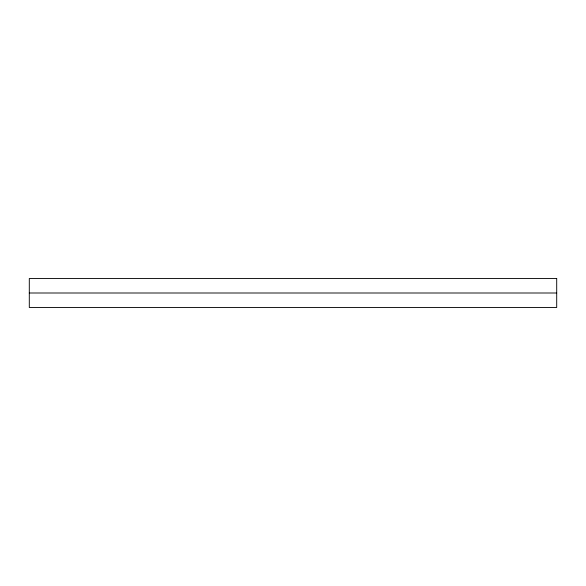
<?xml version="1.0" encoding="UTF-8"?>
<svg xmlns="http://www.w3.org/2000/svg" width="586" height="586" viewBox="0 0 586 586"><rect width="100%" height="100%" fill="white"/><g stroke="black" fill="none" stroke-linecap="round" stroke-linejoin="round"><path stroke-width="0.88" d="M29.3 293L556.7 293M556.7 278.511L29.3 278.511L29.3 307.489L556.7 307.489L556.7 278.511"/></g></svg>
